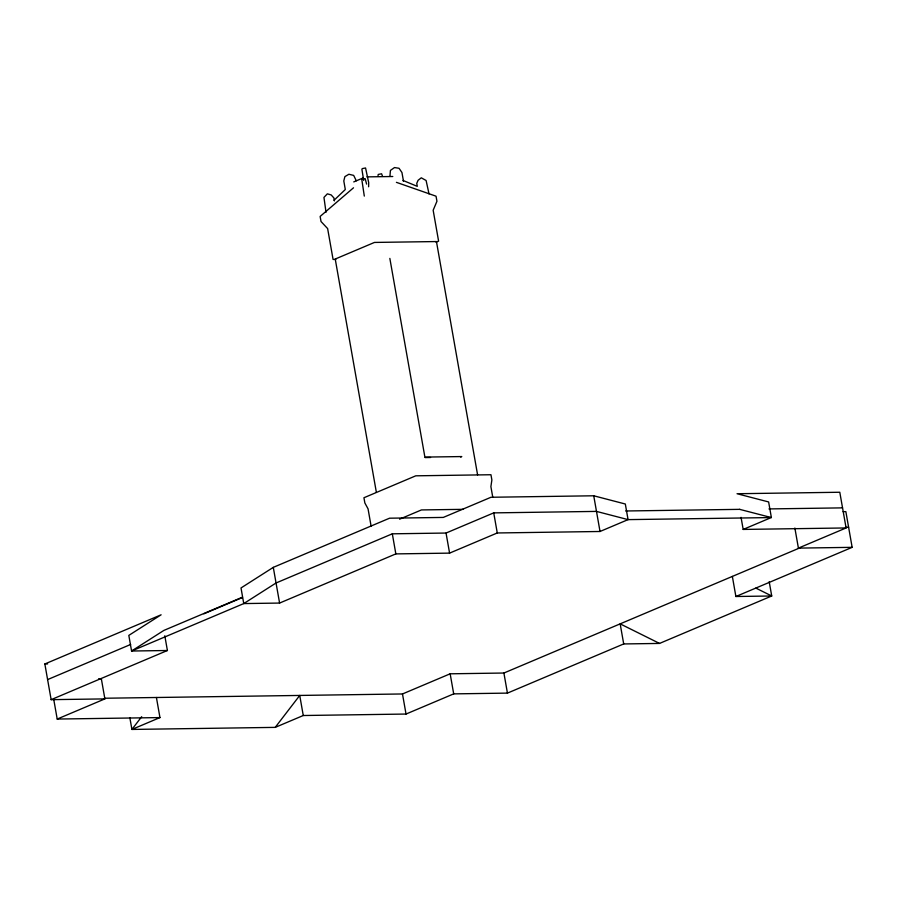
<?xml version="1.0" encoding="UTF-8"?>
<svg xmlns="http://www.w3.org/2000/svg" width="897" height="897" viewBox="0 0 897 897"><rect width="100%" height="100%" fill="white"/><g stroke="black" fill="none" stroke-linecap="round" stroke-linejoin="round"><path stroke-width="1.35" d="M368.611 186.767L368.689 182.618L365.561 167.974L362.186 168.636L361.917 169.421L363.689 180.42M389.982 175.7L390.419 170.419L394.512 167.56L399.042 168.277L401.946 172.516L403.459 181.082L403.056 180.476L417.284 186.352L416.757 183.358L418.092 180.286L421.287 177.819L426.097 180.488L429.024 193.898M378.029 175.666L378.231 174.444L381.606 173.783L382.414 176.07M141.681 716.703L131.915 729.44L275.222 727.377L303.264 715.514L406.027 714.046L453.703 693.874L507.444 693.112L623.707 643.945L659.53 643.429L771.723 595.989L769.2 581.671M275.222 727.377L299.733 695.444L303.264 715.514M334.009 200.3L345.3 189.514L343.798 180.947L344.897 176.608L348.888 174.253L353.676 175.408L356.288 180.768M353.508 187.798L320.128 216.446L321.025 221.525L327.629 228.578L333.079 259.446L335.882 259.401M741.057 517.378L743.176 529.432L771.229 517.569L628.068 519.621L596.483 511.402L493.731 512.882L446.044 533.042L392.314 533.816L276.052 582.983L243.76 603.58L279.595 603.064L395.846 553.898L449.588 553.124L497.274 532.964L600.026 531.484L628.068 519.621L625.321 504.013L593.736 495.783L490.973 497.263L443.297 517.423L389.556 518.197L273.293 567.364L241.013 587.961L243.76 603.58L131.579 651.02L128.82 635.401L161.112 614.804L44.85 663.971L51.14 699.66L104.882 698.898L101.35 678.816L98.592 678.85M353.743 181.912L363.218 177.898M436.032 242.224L438.599 241.136L433.161 210.257L436.94 201.276L436.043 196.196L396.407 182.338M460.621 457.055L461.776 456.562L424.886 457.089L389.847 258.403M399.602 519.172L421.433 509.933L463.076 509.339M47.608 679.59L130.648 644.472M242.526 597.155L163.859 630.423L131.579 651.02L167.403 650.504L164.801 635.782M203.877 613.817L242.291 597.581M51.14 699.66L167.403 650.504M53.663 698.976L57.206 719.058L104.882 698.898M156.414 697.496L159.958 717.578L131.915 729.44L129.852 717.723M105.039 698.236L402.484 693.964L450.159 673.804L503.901 673.03L800.057 547.787M794.865 528.03L798.408 548.112L846.095 527.952L839.794 492.251L737.042 493.731L768.628 501.95L771.386 517.569L739.644 509.35M732.356 576.423L735.888 596.505L852.15 547.338L845.86 511.638L843.102 511.682M366.951 176.877L392.785 176.507M425.088 457.571L430.549 457.492M625.669 510.987L739.79 509.35M768.953 508.924L842.552 507.87M845.849 527.301L848.607 527.257M743.176 529.432L846.095 527.952M798.408 548.112L852.15 547.338M735.888 596.505L771.723 595.989L755.846 588.096M44.85 663.971L47.608 663.926M57.206 719.058L159.958 717.578M659.53 643.429L620.163 623.864L623.707 643.945M366.615 184.087L365.146 178.626L361.771 179.288L364.305 196.095M593.736 495.783L600.026 531.484M492.789 497.364L490.894 486.645L491.87 479.951L490.951 474.737L415.793 475.814L363.935 497.745L364.855 502.959L368.05 508.846L371.123 526.259M493.731 512.882L497.274 532.964M477.596 474.872L436.447 241.551L374.453 242.437L335.231 259.031L376.37 492.352M503.901 673.03L507.444 693.112M446.044 533.042L449.588 553.124M450.159 673.804L453.703 693.874M334.413 200.906L333.886 197.923L331.184 194.941L327.36 193.83L323.952 197.407L326.015 212.297M392.314 533.816L395.846 553.898M402.484 693.964L406.027 714.046M273.293 567.364L279.595 603.064"/></g></svg>
